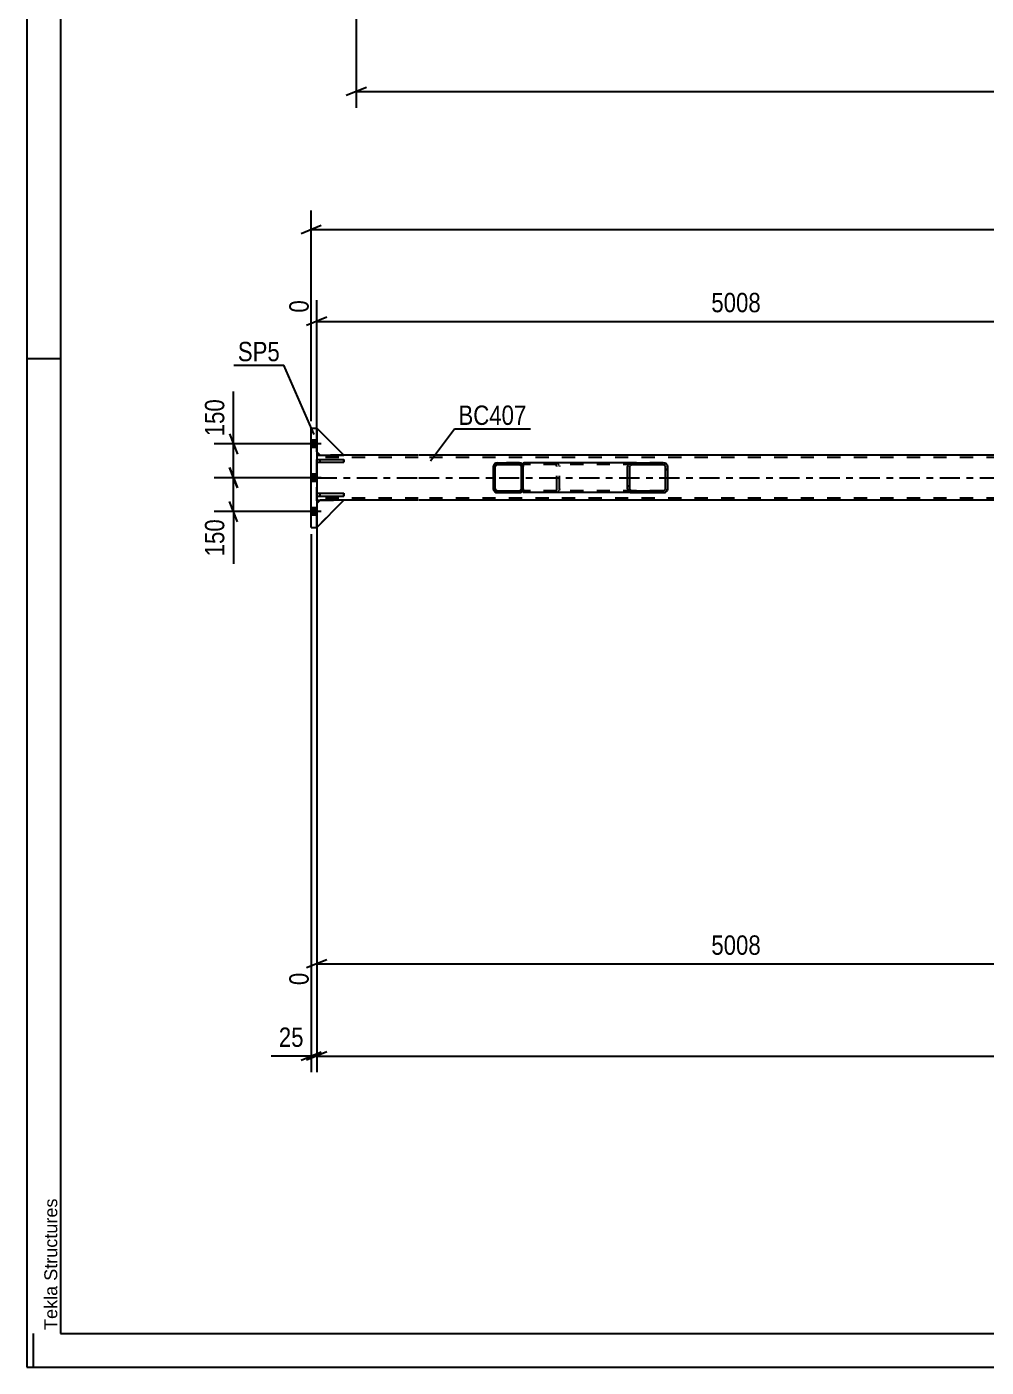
# Model space of a CAD drawing. Header units: millimetres. Extents: x -66 to 775, y -345 to 249.
# Drawn here: x -66.2 to 75.6, y -345 to -146.9 of the extents above; entities that cross this region are included whole.
import ezdxf

# ---------------------------------------------------------------- set-up
doc = ezdxf.new("R2010")
doc.units = ezdxf.units.MM
doc.linetypes.add('DXK_LINE_DOT2', pattern=[3.9198, 1.9599, -1.9599])
doc.linetypes.add('DXK_LINE_DOT3', pattern=[5.9187, 2.979, -0.9799, 0.9799, -0.9799])
doc.styles.add('Arial', font='ARIAL.TTF', dxfattribs={"height": 0.2})
doc.styles.add('Arial Narrow', font='ARIALN.TTF', dxfattribs={"height": 0.2})

# ---------------------------------------------------------------- blocks, each defined once
blk = doc.blocks.new('Unknown-761549502-1134')
at = {"color": 5, "linetype": 'Continuous'}
for p, q in [((-66.18, 249.02), (-66.18, -344.98)), ((-61.18, 244.02), (-61.18, -339.98)), ((-61.18, -195.98), (-66.18, -195.98)), ((-65.18, -344.98), (-65.18, -339.98)), ((-61.18, -339.98), (769.82, -339.98)), ((-66.18, -344.98), (774.82, -344.98))]:
    blk.add_line(p, q, dxfattribs=at)
at = {"color": 174, "linetype": 'Continuous', "style": 'Arial'}
blk.add_text('Tekla Structures', height=1.9102, rotation=90, dxfattribs=at).set_placement((-61.68, -339.48))
blk = doc.blocks.new('Part-761549502-20415 - 20348')
at = {"color": 2, "linetype": 'Continuous'}
for p, q in [((-23.33, -210.83), (-23.33, -210.83)), ((-23.33, -210.83), (-19.33, -210.83)), ((-23.33, -210.83), (-23.33, -211.23)), ((-23.33, -211.23), (-23.33, -211.23)), ((-23.33, -211.23), (-19.33, -211.23)), ((-19.33, -210.83), (-19.33, -211.23))]:
    blk.add_line(p, q, dxfattribs=at)
at = {"color": 7, "linetype": 'DXK_LINE_DOT2'}
for p, q in [((-23.33, -211.23), (-23.33, -210.83)), ((-22.83, -211.23), (-22.83, -210.83))]:
    blk.add_line(p, q, dxfattribs=at)
blk = doc.blocks.new('Part-761549502-20416 - 20348')
at = {"color": 2, "linetype": 'Continuous'}
for p, q in [((-23.33, -215.83), (-23.33, -215.83)), ((-23.33, -215.83), (-19.33, -215.83)), ((-23.33, -215.83), (-23.33, -216.23)), ((-19.33, -215.83), (-19.33, -216.23)), ((-23.33, -216.23), (-23.33, -216.23)), ((-23.33, -216.23), (-19.33, -216.23))]:
    blk.add_line(p, q, dxfattribs=at)
at = {"color": 7, "linetype": 'DXK_LINE_DOT2'}
for p, q in [((-23.33, -216.23), (-23.33, -215.83)), ((-22.83, -216.23), (-22.83, -215.83))]:
    blk.add_line(p, q, dxfattribs=at)
blk = doc.blocks.new('Part-761549502-20419 - 20348')
at = {"color": 7, "linetype": 'DXK_LINE_DOT2'}
for p, q in [((-23.33, -217.36), (-22.83, -216.86)), ((-19.33, -216.86), (-23.33, -220.86)), ((-23.33, -217.36), (-22.83, -216.86)), ((-23.33, -220.86), (-19.33, -216.86)), ((-23.33, -220.86), (-23.33, -217.36)), ((-23.33, -217.36), (-23.33, -217.36)), ((-23.33, -220.86), (-23.33, -217.36)), ((-22.83, -216.86), (-19.33, -216.86)), ((-23.33, -220.86), (-23.33, -220.86))]:
    blk.add_line(p, q, dxfattribs=at)
blk = doc.blocks.new('Part-761549502-20420 - 20348')
at = {"color": 7, "linetype": 'DXK_LINE_DOT2'}
for p, q in [((-19.33, -210.19), (-23.33, -206.19)), ((-23.33, -206.19), (-23.33, -209.69)), ((-23.33, -206.19), (-23.33, -206.19)), ((-23.33, -206.19), (-19.33, -210.19)), ((-23.33, -209.69), (-23.33, -206.19)), ((-22.83, -210.19), (-23.33, -209.69)), ((-23.33, -209.69), (-23.33, -209.69)), ((-23.33, -209.69), (-22.83, -210.19)), ((-22.83, -210.19), (-19.33, -210.19))]:
    blk.add_line(p, q, dxfattribs=at)
blk = doc.blocks.new('Part-761549502-20421 - 20348')
at = {"color": 2, "linetype": 'Continuous'}
for p, q in [((-19.33, -210.19), (-23.33, -206.19)), ((-22.83, -210.19), (-23.33, -209.69)), ((-22.83, -210.19), (-19.33, -210.19))]:
    blk.add_line(p, q, dxfattribs=at)
at = {"color": 7, "linetype": 'DXK_LINE_DOT2'}
for p, q in [((-23.33, -206.19), (-23.33, -209.69)), ((-23.33, -206.19), (-23.33, -206.19)), ((-23.33, -206.19), (-19.33, -210.19)), ((-23.33, -209.69), (-23.33, -206.19)), ((-23.33, -209.69), (-23.33, -209.69)), ((-23.33, -209.69), (-22.83, -210.19))]:
    blk.add_line(p, q, dxfattribs=at)
blk = doc.blocks.new('Part-761549502-20357 - 20348')
at = {"linetype": 'Continuous'}
h = blk.add_hatch(dxfattribs=at)
h.set_pattern_fill('', scale=0.7, style=0, pattern_type=0)
h.set_pattern_definition([(45, (28.1025, -215.6862), (-1.57154, 1.57154), [])])
h.paths.add_polyline_path([(27.83, -215.73), (28.1, -215.69), (28.34, -215.57), (28.49, -215.4), (28.55, -215.19), (28.55, -211.86), (28.49, -211.66), (28.34, -211.48), (28.1, -211.37), (27.83, -211.33), (23.31, -211.33), (23.03, -211.37), (22.8, -211.48), (22.64, -211.66), (22.59, -211.86), (22.59, -215.19), (22.64, -215.4), (22.8, -215.57), (23.03, -215.69), (23.31, -215.73)])
h.paths.add_polyline_path([(23.17, -215.44), (23.06, -215.38), (22.98, -215.3), (22.95, -215.19), (22.95, -211.86), (22.98, -211.76), (23.06, -211.67), (23.17, -211.61), (23.31, -211.59), (27.83, -211.59), (27.96, -211.61), (28.08, -211.67), (28.16, -211.76), (28.19, -211.86), (28.19, -215.19), (28.16, -215.3), (28.08, -215.38), (27.96, -215.44), (27.83, -215.46), (23.31, -215.46)])
at = {"color": 2, "linetype": 'Continuous'}
for p, q in [((7.17, -211.34), (7.27, -211.33)), ((7.17, -211.34), (7.17, -211.37)), ((7.17, -211.37), (7.17, -211.86)), ((23.31, -211.33), (7.27, -211.33)), ((22.64, -211.66), (22.59, -211.86)), ((22.59, -215.19), (22.59, -211.86)), ((22.95, -211.86), (22.98, -211.76)), ((22.95, -215.19), (22.95, -211.86)), ((23.31, -211.33), (23.03, -211.37)), ((23.17, -211.61), (23.31, -211.59)), ((23.31, -211.33), (27.83, -211.33)), ((23.31, -211.59), (27.83, -211.59)), ((28.1, -211.37), (27.83, -211.33)), ((27.83, -211.59), (27.96, -211.61)), ((28.16, -211.76), (28.19, -211.86)), ((28.19, -215.19), (28.19, -211.86)), ((28.55, -211.86), (28.49, -211.66)), ((28.55, -215.19), (28.55, -211.86)), ((7.17, -215.4), (7.17, -215.19)), ((7.17, -215.69), (7.17, -215.4)), ((7.17, -215.71), (7.17, -215.69)), ((7.27, -215.73), (7.17, -215.71)), ((23.31, -215.73), (7.27, -215.73)), ((22.59, -215.19), (22.64, -215.4)), ((22.98, -215.3), (22.95, -215.19)), ((23.03, -215.69), (23.31, -215.73)), ((23.31, -215.46), (23.17, -215.44)), ((23.31, -215.46), (27.83, -215.46)), ((23.31, -215.73), (27.83, -215.73)), ((27.96, -215.44), (27.83, -215.46)), ((27.83, -215.73), (28.1, -215.69)), ((28.19, -215.19), (28.16, -215.3)), ((28.49, -215.4), (28.55, -215.19))]:
    blk.add_line(p, q, dxfattribs=at)
at = {"color": 7, "linetype": 'DXK_LINE_DOT2'}
for p, q in [((7.17, -211.37), (7.17, -211.61)), ((7.17, -211.61), (7.27, -211.59)), ((7.17, -215.45), (7.17, -211.61)), ((7.17, -215.19), (7.17, -211.86)), ((27.83, -211.59), (7.27, -211.59)), ((11.79, -211.33), (12.07, -211.37)), ((11.93, -211.61), (11.79, -211.59)), ((12.15, -211.86), (12.12, -211.76)), ((12.15, -215.19), (12.15, -211.86)), ((12.46, -211.66), (12.51, -211.86)), ((12.51, -215.19), (12.51, -211.86)), ((27.83, -211.33), (23.31, -211.33)), ((7.27, -215.46), (7.17, -215.45)), ((7.17, -215.45), (7.17, -215.69)), ((27.83, -215.46), (7.27, -215.46)), ((11.79, -215.46), (11.93, -215.44)), ((12.07, -215.69), (11.79, -215.73)), ((12.12, -215.3), (12.15, -215.19)), ((12.51, -215.19), (12.46, -215.4)), ((27.83, -215.73), (23.31, -215.73))]:
    blk.add_line(p, q, dxfattribs=at)
for centre, radius, start, end in [((11.84, -211.93), 0.33, 31.9698, 75.1608), ((11.9, -212.01), 0.66, 31.9698, 75.1608), ((11.84, -215.12), 0.33, 284.8392, 328.0302), ((11.9, -215.05), 0.66, 284.8392, 328.0302)]:
    blk.add_arc(centre, radius, start, end, dxfattribs=at)
at = {"color": 2, "linetype": 'Continuous'}
for centre, radius, start, end in [((23.2, -212.01), 0.66, 104.8392, 148.0303), ((23.26, -211.93), 0.33, 104.8392, 148.0303), ((27.88, -211.93), 0.33, 31.9697, 75.1608), ((27.93, -212.01), 0.66, 31.9697, 75.1608), ((23.2, -215.05), 0.66, 211.9697, 255.1608), ((23.26, -215.12), 0.33, 211.9697, 255.1608), ((27.88, -215.12), 0.33, 284.8392, 328.0303), ((27.93, -215.05), 0.66, 284.8392, 328.0303)]:
    blk.add_arc(centre, radius, start, end, dxfattribs=at)
blk = doc.blocks.new('Part-761549502-20365 - 20348')
at = {"linetype": 'Continuous'}
h = blk.add_hatch(dxfattribs=at)
h.set_pattern_fill('', scale=0.7, style=0, pattern_type=0)
h.set_pattern_definition([(45, (6.8433, -215.6862), (-1.57154, 1.57154), [])])
h.paths.add_polyline_path([(6.64, -215.73), (6.84, -215.69), (7.02, -215.57), (7.13, -215.4), (7.17, -215.19), (7.17, -211.86), (7.13, -211.66), (7.02, -211.48), (6.84, -211.37), (6.64, -211.33), (3.31, -211.33), (3.1, -211.37), (2.93, -211.48), (2.81, -211.66), (2.77, -211.86), (2.77, -215.19), (2.81, -215.4), (2.93, -215.57), (3.1, -215.69), (3.31, -215.73)])
h.paths.add_polyline_path([(3.2, -215.44), (3.12, -215.38), (3.06, -215.3), (3.04, -215.19), (3.04, -211.86), (3.06, -211.76), (3.12, -211.67), (3.2, -211.61), (3.31, -211.59), (6.64, -211.59), (6.74, -211.61), (6.83, -211.67), (6.89, -211.76), (6.91, -211.86), (6.91, -215.19), (6.89, -215.3), (6.83, -215.38), (6.74, -215.44), (6.64, -215.46), (3.31, -215.46)])
at = {"color": 7, "linetype": 'DXK_LINE_DOT2'}
for p, q in [((2.77, -211.86), (2.81, -211.66)), ((2.77, -215.19), (2.77, -211.86)), ((2.81, -211.66), (2.81, -211.66)), ((3.06, -211.76), (3.04, -211.86)), ((3.04, -215.19), (3.04, -211.86)), ((3.06, -211.76), (3.06, -211.76)), ((3.1, -211.37), (3.31, -211.33)), ((3.31, -211.59), (3.2, -211.61)), ((6.64, -211.33), (3.31, -211.33)), ((3.31, -211.59), (6.64, -211.59)), ((6.64, -211.33), (6.84, -211.37)), ((6.74, -211.61), (6.64, -211.59)), ((6.91, -211.86), (6.89, -211.76)), ((6.91, -215.19), (6.91, -211.86)), ((7.13, -211.66), (7.17, -211.86)), ((7.17, -215.19), (7.17, -211.86)), ((2.81, -215.4), (2.77, -215.19)), ((2.77, -215.19), (2.77, -215.19)), ((3.04, -215.19), (3.04, -215.19)), ((3.04, -215.19), (3.06, -215.3)), ((3.31, -215.73), (3.1, -215.69)), ((3.2, -215.44), (3.31, -215.46)), ((3.31, -215.46), (6.64, -215.46)), ((6.64, -215.73), (3.31, -215.73)), ((6.64, -215.46), (6.74, -215.44)), ((6.84, -215.69), (6.64, -215.73)), ((6.89, -215.3), (6.91, -215.19)), ((7.17, -215.19), (7.13, -215.4))]:
    blk.add_line(p, q, dxfattribs=at)
at = {"color": 2, "linetype": 'Continuous'}
for p, q in [((2.81, -211.66), (2.77, -211.86)), ((2.77, -211.86), (2.77, -211.86)), ((2.77, -215.19), (2.77, -211.86)), ((3.04, -211.86), (3.06, -211.76)), ((3.04, -211.86), (3.04, -211.86)), ((3.04, -215.19), (3.04, -211.86)), ((3.31, -211.33), (3.1, -211.37)), ((3.2, -211.61), (3.31, -211.59)), ((3.31, -211.33), (3.31, -211.33)), ((3.31, -211.33), (6.64, -211.33)), ((3.31, -211.59), (3.31, -211.59)), ((3.31, -211.59), (6.64, -211.59)), ((6.64, -211.33), (6.64, -211.33)), ((6.84, -211.37), (6.64, -211.33)), ((6.64, -211.59), (6.64, -211.59)), ((6.64, -211.59), (6.74, -211.61)), ((6.89, -211.76), (6.91, -211.86)), ((6.91, -211.86), (6.91, -211.86)), ((6.91, -215.19), (6.91, -211.86)), ((7.17, -211.86), (7.13, -211.66)), ((7.17, -211.86), (7.17, -211.86)), ((7.17, -215.19), (7.17, -211.86)), ((2.77, -215.19), (2.77, -215.19)), ((2.77, -215.19), (2.81, -215.4)), ((3.04, -215.19), (3.04, -215.19)), ((3.06, -215.3), (3.04, -215.19)), ((3.1, -215.69), (3.31, -215.73)), ((3.31, -215.46), (3.2, -215.44)), ((3.31, -215.46), (3.31, -215.46)), ((3.31, -215.46), (6.64, -215.46)), ((3.31, -215.73), (3.31, -215.73)), ((3.31, -215.73), (6.64, -215.73)), ((6.74, -215.44), (6.64, -215.46)), ((6.64, -215.46), (6.64, -215.46)), ((6.64, -215.73), (6.84, -215.69)), ((6.64, -215.73), (6.64, -215.73)), ((6.91, -215.19), (6.89, -215.3)), ((6.91, -215.19), (6.91, -215.19)), ((7.13, -215.4), (7.17, -215.19)), ((7.17, -215.19), (7.17, -215.19))]:
    blk.add_line(p, q, dxfattribs=at)
at = {"color": 7, "linetype": 'DXK_LINE_DOT2'}
for centre, radius, start, end in [((3.31, -211.86), 0.533, 112.5, 157.5), ((3.31, -211.86), 0.267, 112.5, 157.5), ((6.64, -211.86), 0.267, 22.5, 67.5), ((6.64, -211.86), 0.533, 22.5, 67.5), ((3.31, -215.19), 0.533, 202.5, 247.5), ((3.31, -215.19), 0.267, 202.5, 247.5), ((6.64, -215.19), 0.267, 292.5, 337.5), ((6.64, -215.19), 0.533, 292.5, 337.5)]:
    blk.add_arc(centre, radius, start, end, dxfattribs=at)
at = {"color": 2, "linetype": 'Continuous'}
for centre, radius, start, end in [((3.31, -211.86), 0.533, 112.5, 157.5), ((3.31, -211.86), 0.267, 112.5, 157.5), ((6.64, -211.86), 0.267, 22.5, 67.5), ((6.64, -211.86), 0.533, 22.5, 67.5), ((3.31, -215.19), 0.533, 202.5, 247.5), ((3.31, -215.19), 0.267, 202.5, 247.5), ((6.64, -215.19), 0.267, 292.5, 337.5), ((6.64, -215.19), 0.533, 292.5, 337.5)]:
    blk.add_arc(centre, radius, start, end, dxfattribs=at)
blk = doc.blocks.new('Part-761549502-20390 - 20348')
at = {"color": 2, "linetype": 'Continuous'}
for p, q in [((-24.16, -206.19), (-24.16, -206.19)), ((-24.16, -220.86), (-24.16, -206.19)), ((-24.16, -206.19), (-23.33, -206.19)), ((-23.33, -206.19), (-23.33, -206.19)), ((-23.33, -206.19), (-23.33, -220.86)), ((-24.16, -220.86), (-24.16, -220.86)), ((-24.16, -220.86), (-23.33, -220.86)), ((-23.33, -220.86), (-23.33, -220.86))]:
    blk.add_line(p, q, dxfattribs=at)
at = {"color": 7, "linetype": 'DXK_LINE_DOT2'}
for p, q in [((-24.16, -220.86), (-24.16, -206.19)), ((-23.33, -220.86), (-23.33, -206.19))]:
    blk.add_line(p, q, dxfattribs=at)
blk = doc.blocks.new('Part-761549502-20413 - 20348')
at = {"color": 7, "linetype": 'DXK_LINE_DOT2'}
for p, q in [((-23.33, -210.83), (-19.33, -210.83)), ((-23.33, -211.23), (-23.33, -210.83)), ((-23.33, -210.83), (-23.33, -211.23)), ((-23.33, -211.23), (-19.33, -211.23)), ((-22.83, -211.23), (-22.83, -210.83)), ((-19.33, -211.23), (-19.33, -210.83))]:
    blk.add_line(p, q, dxfattribs=at)
blk = doc.blocks.new('Part-761549502-20414 - 20348')
at = {"color": 7, "linetype": 'DXK_LINE_DOT2'}
for p, q in [((-23.33, -215.83), (-19.33, -215.83)), ((-23.33, -216.23), (-23.33, -215.83)), ((-23.33, -215.83), (-23.33, -216.23)), ((-22.83, -216.23), (-22.83, -215.83)), ((-19.33, -216.23), (-19.33, -215.83)), ((-23.33, -216.23), (-19.33, -216.23))]:
    blk.add_line(p, q, dxfattribs=at)
blk = doc.blocks.new('Part-761549502-20417 - 20348')
at = {"color": 7, "linetype": 'DXK_LINE_DOT2'}
for p, q in [((-23.33, -217.36), (-22.83, -216.86)), ((-19.33, -216.86), (-23.33, -220.86)), ((-23.33, -217.36), (-22.83, -216.86)), ((-23.33, -220.86), (-19.33, -216.86)), ((-23.33, -220.86), (-23.33, -217.36)), ((-23.33, -217.36), (-23.33, -217.36)), ((-23.33, -220.86), (-23.33, -217.36)), ((-22.83, -216.86), (-19.33, -216.86)), ((-23.33, -220.86), (-23.33, -220.86))]:
    blk.add_line(p, q, dxfattribs=at)
blk = doc.blocks.new('Part-761549502-20418 - 20348')
at = {"color": 2, "linetype": 'Continuous'}
for p, q in [((-22.83, -216.86), (-23.33, -217.36)), ((-23.33, -220.86), (-19.33, -216.86)), ((-22.83, -216.86), (-22.83, -216.86)), ((-19.33, -216.86), (-22.83, -216.86))]:
    blk.add_line(p, q, dxfattribs=at)
at = {"color": 7, "linetype": 'DXK_LINE_DOT2'}
for p, q in [((-23.33, -217.36), (-22.83, -216.86)), ((-19.33, -216.86), (-23.33, -220.86)), ((-23.33, -220.86), (-23.33, -217.36)), ((-23.33, -217.36), (-23.33, -217.36)), ((-23.33, -220.86), (-23.33, -217.36)), ((-23.33, -220.86), (-23.33, -220.86))]:
    blk.add_line(p, q, dxfattribs=at)
blk = doc.blocks.new('Part-761549502-20422 - 20348')
at = {"color": 7, "linetype": 'DXK_LINE_DOT2'}
for p, q in [((-19.33, -210.19), (-23.33, -206.19)), ((-23.33, -206.19), (-23.33, -209.69)), ((-23.33, -206.19), (-23.33, -206.19)), ((-23.33, -206.19), (-19.33, -210.19)), ((-23.33, -209.69), (-23.33, -206.19)), ((-22.83, -210.19), (-23.33, -209.69)), ((-23.33, -209.69), (-23.33, -209.69)), ((-23.33, -209.69), (-22.83, -210.19)), ((-22.83, -210.19), (-19.33, -210.19))]:
    blk.add_line(p, q, dxfattribs=at)
blk = doc.blocks.new('Part-761549502-20443 - 20348')
at = {"color": 2, "linetype": 'Continuous'}
for p, q in [((-23.33, -210.19), (-22.83, -210.19)), ((-8.33, -210.19), (-19.33, -210.19)), ((406.84, -210.19), (-8.23, -210.19)), ((-23.33, -216.86), (-22.83, -216.86)), ((-8.33, -216.86), (-19.33, -216.86)), ((406.84, -216.86), (-8.23, -216.86))]:
    blk.add_line(p, q, dxfattribs=at)
at = {"color": 7, "linetype": 'DXK_LINE_DOT2'}
for p, q in [((-23.33, -210.19), (-23.33, -216.86)), ((-23.33, -216.86), (-23.33, -210.19)), ((-23.33, -210.19), (-23.33, -210.19)), ((-23.33, -210.53), (-23.33, -210.53)), ((-8.33, -210.53), (-23.33, -210.53)), ((-19.33, -210.19), (-22.83, -210.19)), ((406.84, -210.53), (-8.23, -210.53)), ((-23.33, -216.53), (-23.33, -216.53)), ((-8.33, -216.53), (-23.33, -216.53)), ((-23.33, -216.86), (-23.33, -216.86)), ((-19.33, -216.86), (-22.83, -216.86)), ((406.84, -216.53), (-8.23, -216.53))]:
    blk.add_line(p, q, dxfattribs=at)
at = {"color": 7, "linetype": 'DXK_LINE_DOT3'}
for p, q in [((-23.33, -213.53), (-8.33, -213.53)), ((-8.23, -213.53), (406.84, -213.53))]:
    blk.add_line(p, q, dxfattribs=at)
blk = doc.blocks.new('Bolt-761549502-20455 - 20348')
at = {"linetype": 'Continuous'}
for points in [[(-24.16, -207.98), (-24.16, -209.08), (-23.33, -209.08), (-23.33, -207.98)], [(-24.16, -207.98), (-24.16, -209.08), (-23.33, -209.08), (-23.33, -207.98)], [(-24.16, -207.98), (-24.16, -209.08), (-23.33, -209.08), (-23.33, -207.98)], [(-24.16, -207.98), (-24.16, -209.08), (-23.33, -209.08), (-23.33, -207.98)], [(-24.16, -212.98), (-24.16, -214.08), (-23.33, -214.08), (-23.33, -212.98)], [(-24.16, -212.98), (-24.16, -214.08), (-23.33, -214.08), (-23.33, -212.98)], [(-24.16, -217.98), (-24.16, -219.08), (-23.33, -219.08), (-23.33, -217.98)], [(-24.16, -217.98), (-24.16, -219.08), (-23.33, -219.08), (-23.33, -217.98)], [(-24.16, -217.98), (-24.16, -219.08), (-23.33, -219.08), (-23.33, -217.98)], [(-24.16, -217.98), (-24.16, -219.08), (-23.33, -219.08), (-23.33, -217.98)]]:
    blk.add_hatch(color=1, dxfattribs=at).paths.add_polyline_path(points)
at = {"color": 1, "linetype": 'Continuous'}
for p, q in [((-23.33, -207.98), (-24.16, -207.98)), ((-23.33, -207.98), (-24.16, -207.98)), ((-23.33, -207.98), (-24.16, -207.98)), ((-23.33, -207.98), (-24.16, -207.98)), ((-22.69, -208.53), (-26.66, -208.53)), ((-22.69, -208.53), (-26.66, -208.53)), ((-22.69, -208.53), (-26.66, -208.53)), ((-22.69, -208.53), (-26.66, -208.53)), ((-23.33, -209.08), (-24.16, -209.08)), ((-23.33, -209.08), (-24.16, -209.08)), ((-23.33, -209.08), (-24.16, -209.08)), ((-23.33, -209.08), (-24.16, -209.08)), ((-22.69, -213.53), (-26.66, -213.53)), ((-22.69, -213.53), (-26.66, -213.53)), ((-23.33, -212.98), (-24.16, -212.98)), ((-23.33, -212.98), (-24.16, -212.98)), ((-23.33, -214.08), (-24.16, -214.08)), ((-23.33, -214.08), (-24.16, -214.08)), ((-22.69, -218.53), (-26.66, -218.53)), ((-22.69, -218.53), (-26.66, -218.53)), ((-22.69, -218.53), (-26.66, -218.53)), ((-22.69, -218.53), (-26.66, -218.53)), ((-23.33, -217.98), (-24.16, -217.98)), ((-23.33, -217.98), (-24.16, -217.98)), ((-23.33, -217.98), (-24.16, -217.98)), ((-23.33, -217.98), (-24.16, -217.98)), ((-23.33, -219.08), (-24.16, -219.08)), ((-23.33, -219.08), (-24.16, -219.08)), ((-23.33, -219.08), (-24.16, -219.08)), ((-23.33, -219.08), (-24.16, -219.08))]:
    blk.add_line(p, q, dxfattribs=at)
blk = doc.blocks.new('StraightDimension-761549502-4274 - 3824')
at = {"color": 7, "linetype": 'Continuous'}
for p, q in [((-17.5, -116.33), (-17.5, -158.84)), ((-16, -155.84), (-19, -157.04)), ((-17.5, -156.44), (462.77, -156.44))]:
    blk.add_line(p, q, dxfattribs=at)
blk = doc.blocks.new('StraightDimension-761549502-21050 - 20348')
at = {"color": 7, "linetype": 'Continuous'}
for p, q in [((-24.33, -213.53), (-38.5, -213.53)), ((-36.25, -212.03), (-35.05, -215.03)), ((-35.65, -218.53), (-35.65, -213.53)), ((-35.05, -220.03), (-36.25, -217.03)), ((-25.16, -218.53), (-38.5, -218.53))]:
    blk.add_line(p, q, dxfattribs=at)
at = {"color": 0}
blk.add_wipeout([(-36.4, -219.05), (-40.6, -219.05), (-40.6, -225.74), (-36.4, -225.74)], dxfattribs=at)
at = {"color": 7, "linetype": 'Continuous'}
blk.add_line((-35.65, -218.53), (-35.65, -226.26), dxfattribs=at)
blk.add_line((-35.65, -218.53), (-35.65, -226.26), dxfattribs=at)
at = {"color": 3, "style": 'Arial Narrow'}
blk.add_text('150', height=2.863, rotation=90.0002, dxfattribs=at).set_placement((-37, -225.14))
blk = doc.blocks.new('StraightDimension-761549502-21049 - 20348')
at = {"color": 7, "linetype": 'Continuous'}
for p, q in [((-36.25, -207.03), (-35.05, -210.03)), ((-25.16, -208.53), (-38.5, -208.53)), ((-35.65, -213.53), (-35.65, -208.53)), ((-24.33, -213.53), (-38.5, -213.53)), ((-35.05, -215.03), (-36.25, -212.03))]:
    blk.add_line(p, q, dxfattribs=at)
at = {"color": 0}
blk.add_wipeout([(-36.4, -201.32), (-40.6, -201.32), (-40.6, -208), (-36.4, -208)], dxfattribs=at)
at = {"color": 7, "linetype": 'Continuous'}
blk.add_line((-35.65, -208.53), (-35.65, -200.79), dxfattribs=at)
blk.add_line((-35.65, -208.53), (-35.65, -200.79), dxfattribs=at)
at = {"color": 3, "style": 'Arial Narrow'}
blk.add_text('150', height=2.863, rotation=90.0002, dxfattribs=at).set_placement((-37, -207.4))
blk = doc.blocks.new('StraightDimension-761549502-21090 - 20348')
at = {"color": 7, "linetype": 'Continuous'}
for p, q in [((100.58, -203.06), (100.58, -181.81)), ((-23.33, -209.19), (-23.33, -187.29)), ((-21.83, -189.82), (-24.83, -191.02)), ((99.08, -191.02), (102.08, -189.82)), ((-23.33, -190.42), (100.58, -190.42))]:
    blk.add_line(p, q, dxfattribs=at)
at = {"color": 0, "linetype": 'Continuous'}
for points in [[(99.98, -181.21), (95.78, -181.21), (95.78, -189.72), (99.98, -189.72)], [(-23.93, -186.69), (-28.13, -186.69), (-28.13, -189.72), (-23.93, -189.72)]]:
    blk.add_wipeout(points, dxfattribs=at)
at = {"color": 0}
blk.add_wipeout([(42.88, -189.67), (42.88, -185.47), (34.37, -185.47), (34.37, -189.67)], dxfattribs=at)
at = {"color": 3, "linetype": 'Continuous', "style": 'Arial Narrow'}
for s, height, p in [('5008', 2.863, (99.38, -189.12)), ('0', 2.86, (-24.53, -189.12))]:
    blk.add_text(s, height=height, rotation=90.0002, dxfattribs=at).set_placement(p)
at = {"color": 3, "style": 'Arial Narrow'}
blk.add_text('5008', height=2.863, dxfattribs=at).set_placement((34.97, -189.07))
blk = doc.blocks.new('StraightDimension-761549502-21121 - 20348')
at = {"color": 7, "linetype": 'Continuous'}
for p, q in [((-23.33, -217.86), (-23.33, -288.51)), ((100.58, -270.69), (100.58, -293.99)), ((-21.83, -284.78), (-24.83, -285.98)), ((99.08, -285.98), (102.08, -284.78)), ((-23.33, -285.38), (100.58, -285.38))]:
    blk.add_line(p, q, dxfattribs=at)
at = {"color": 0}
blk.add_wipeout([(42.88, -284.63), (42.88, -280.43), (34.37, -280.43), (34.37, -284.63)], dxfattribs=at)
at = {"color": 0, "linetype": 'Continuous'}
for points in [[(-23.93, -286.08), (-28.13, -286.08), (-28.13, -289.11), (-23.93, -289.11)], [(99.98, -286.08), (95.78, -286.08), (95.78, -294.59), (99.98, -294.59)]]:
    blk.add_wipeout(points, dxfattribs=at)
at = {"color": 3, "style": 'Arial Narrow'}
blk.add_text('5008', height=2.863, dxfattribs=at).set_placement((34.97, -284.03))
at = {"color": 3, "linetype": 'Continuous', "style": 'Arial Narrow'}
for s, height, p in [('0', 2.86, (-24.53, -288.51)), ('5008', 2.863, (99.38, -293.99))]:
    blk.add_text(s, height=height, rotation=90.0002, dxfattribs=at).set_placement(p)
blk = doc.blocks.new('StraightDimension-761549502-21171 - 20348')
at = {"color": 7, "linetype": 'Continuous'}
for p, q in [((-23.33, -221.86), (-23.33, -301.39)), ((-21.83, -298.39), (-24.83, -299.59)), ((-23.33, -298.99), (421.94, -298.99))]:
    blk.add_line(p, q, dxfattribs=at)
blk = doc.blocks.new('StraightDimension-761549502-21172 - 20348')
at = {"color": 7, "linetype": 'Continuous'}
for p, q in [((-24.16, -221.86), (-24.16, -301.39)), ((-23.33, -221.86), (-23.33, -301.39)), ((-25.66, -299.59), (-22.66, -298.39)), ((-21.83, -298.39), (-24.83, -299.59)), ((-24.16, -298.99), (-23.33, -298.99))]:
    blk.add_line(p, q, dxfattribs=at)
at = {"color": 0}
blk.add_wipeout([(-24.69, -298.24), (-24.69, -294.04), (-29.54, -294.04), (-29.54, -298.24)], dxfattribs=at)
at = {"color": 7, "linetype": 'Continuous'}
blk.add_line((-24.16, -298.99), (-30.07, -298.99), dxfattribs=at)
blk.add_line((-24.16, -298.99), (-30.07, -298.99), dxfattribs=at)
at = {"color": 3, "style": 'Arial Narrow'}
blk.add_text('25', height=2.863, dxfattribs=at).set_placement((-28.94, -297.64))
blk = doc.blocks.new('StraightDimension-761549502-21237 - 20348')
at = {"color": 7, "linetype": 'Continuous'}
for p, q in [((-24.16, -205.19), (-24.16, -174.01)), ((-22.66, -176.26), (-25.66, -177.46)), ((-24.16, -176.86), (422.77, -176.86))]:
    blk.add_line(p, q, dxfattribs=at)
blk = doc.blocks.new('Mark-761549502-21041 - 20348')
at = {"color": 0}
blk.add_wipeout([(-28.79, -196.31), (-28.79, -193.31), (-35, -193.31), (-35, -196.31)], dxfattribs=at)
blk.add_wipeout([(-28.79, -196.31), (-28.79, -193.31), (-35, -193.31), (-35, -196.31)], dxfattribs=at)
at = {"color": 30, "linetype": 'Continuous'}
for p in [(-35.6, -196.91), (-23.73, -207.13)]:
    blk.add_line(p, (-28.19, -196.91), dxfattribs=at)
at = {"color": 3, "style": 'Arial Narrow'}
blk.add_text('SP5', height=2.863, dxfattribs=at).set_placement((-35, -196.31))
blk = doc.blocks.new('Mark-761549502-25628 - 20348')
at = {"color": 0}
blk.add_wipeout([(7.65, -205.72), (7.65, -202.72), (-2.4, -202.72), (-2.4, -205.72)], dxfattribs=at)
blk.add_wipeout([(7.65, -205.72), (7.65, -202.72), (-2.4, -202.72), (-2.4, -205.72)], dxfattribs=at)
at = {"color": 30, "linetype": 'Continuous'}
for p, q in [((-6.53, -211.03), (-3, -206.32)), ((-3, -206.32), (8.25, -206.32))]:
    blk.add_line(p, q, dxfattribs=at)
at = {"color": 3, "style": 'Arial Narrow'}
blk.add_text('BC407', height=2.863, dxfattribs=at).set_placement((-2.4, -205.72))

msp = doc.modelspace()

# ---------------------------------------------------------------- block references
for name in ['Unknown-761549502-1134', 'Bolt-761549502-20455 - 20348', 'Part-761549502-20390 - 20348', 'Part-761549502-20420 - 20348', 'Part-761549502-20421 - 20348', 'Part-761549502-20422 - 20348', 'Part-761549502-20443 - 20348', 'Part-761549502-20415 - 20348', 'Part-761549502-20413 - 20348', 'Part-761549502-20365 - 20348', 'Part-761549502-20357 - 20348', 'Part-761549502-20416 - 20348', 'Part-761549502-20414 - 20348', 'Part-761549502-20419 - 20348', 'Part-761549502-20417 - 20348', 'Part-761549502-20418 - 20348']:
    msp.add_blockref(name, (0, 0))

# ---------------------------------------------------------------- next in the draw order: block references
for name in ['StraightDimension-761549502-4274 - 3824', 'StraightDimension-761549502-21050 - 20348']:
    msp.add_blockref(name, (0, 0))

# ---------------------------------------------------------------- next in the draw order: block references
for name in ['StraightDimension-761549502-21049 - 20348', 'StraightDimension-761549502-21121 - 20348']:
    msp.add_blockref(name, (0, 0))

# ---------------------------------------------------------------- next in the draw order: block references
for name in ['StraightDimension-761549502-21090 - 20348', 'StraightDimension-761549502-21171 - 20348']:
    msp.add_blockref(name, (0, 0))

# ---------------------------------------------------------------- next in the draw order: block references
for name in ['StraightDimension-761549502-21237 - 20348', 'StraightDimension-761549502-21172 - 20348']:
    msp.add_blockref(name, (0, 0))

# ---------------------------------------------------------------- next in the draw order: block references
for name in ['Mark-761549502-21041 - 20348', 'Mark-761549502-25628 - 20348']:
    msp.add_blockref(name, (0, 0))

doc.saveas('drawing.dxf')
